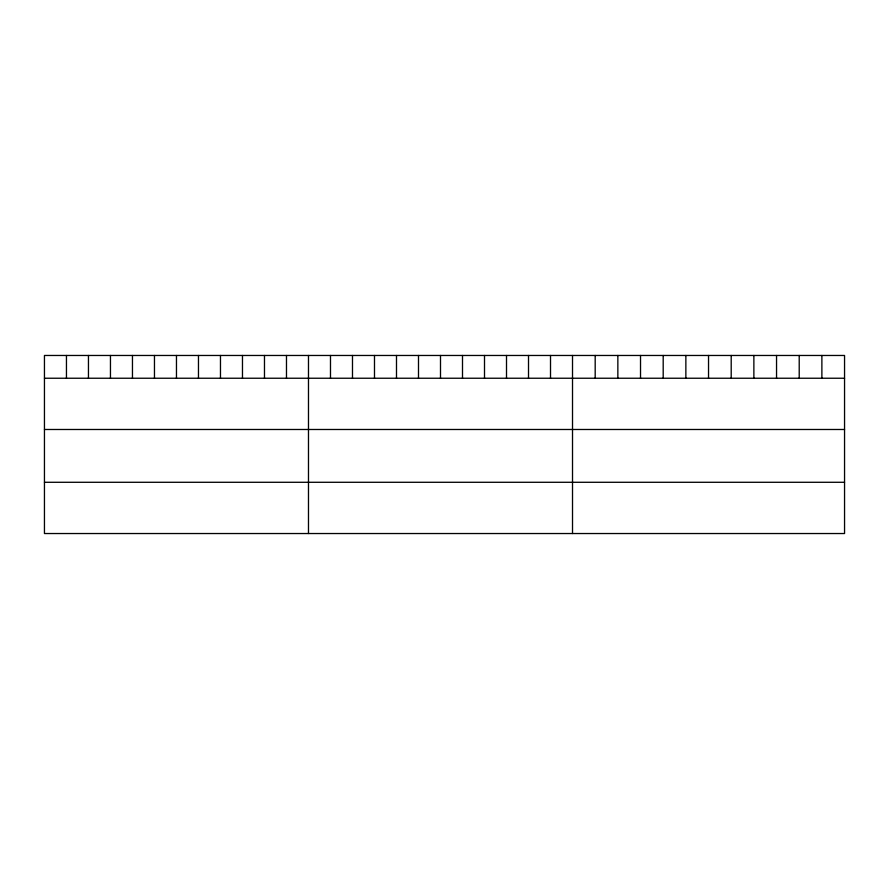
<?xml version="1.0" encoding="UTF-8"?>
<svg xmlns="http://www.w3.org/2000/svg" width="889" height="889" viewBox="0 0 889 889"><rect width="100%" height="100%" fill="white"/><g stroke="black" fill="none" stroke-linecap="round" stroke-linejoin="round"><path stroke-width="1.33" d="M844.55 378.236L844.55 533.533L44.45 533.533L44.45 355.467L844.55 355.467L844.55 378.236L44.45 378.236M44.45 429.487L844.55 429.487M44.45 482.283L844.55 482.283M821.881 355.467L821.881 378.236M799.211 355.467L799.211 378.236M776.542 355.467L776.542 378.236M753.872 355.467L753.872 378.236M731.203 355.467L731.203 378.236M708.533 355.467L708.533 378.236M685.864 355.467L685.864 378.236M663.194 355.467L663.194 378.236M640.524 355.467L640.524 378.236M617.855 355.467L617.855 378.236M595.186 355.467L595.186 378.236M572.516 355.467L572.516 533.533M550.513 355.467L550.513 378.236M528.511 355.467L528.511 378.236M506.508 355.467L506.508 378.236M484.505 355.467L484.505 378.236M462.502 355.467L462.502 378.236M440.5 355.467L440.5 378.236M418.497 355.467L418.497 378.236M396.494 355.467L396.494 378.236M374.491 355.467L374.491 378.236M352.488 355.467L352.488 378.236M330.486 355.467L330.486 378.236M308.483 355.467L308.483 533.533M286.48 355.467L286.48 378.236M264.478 355.467L264.478 378.236M242.475 355.467L242.475 378.236M220.472 355.467L220.472 378.236M198.469 355.467L198.469 378.236M176.467 355.467L176.467 378.236M154.464 355.467L154.464 378.236M132.461 355.467L132.461 378.236M110.458 355.467L110.458 378.236M88.456 355.467L88.456 378.236M66.453 355.467L66.453 378.236"/></g></svg>
